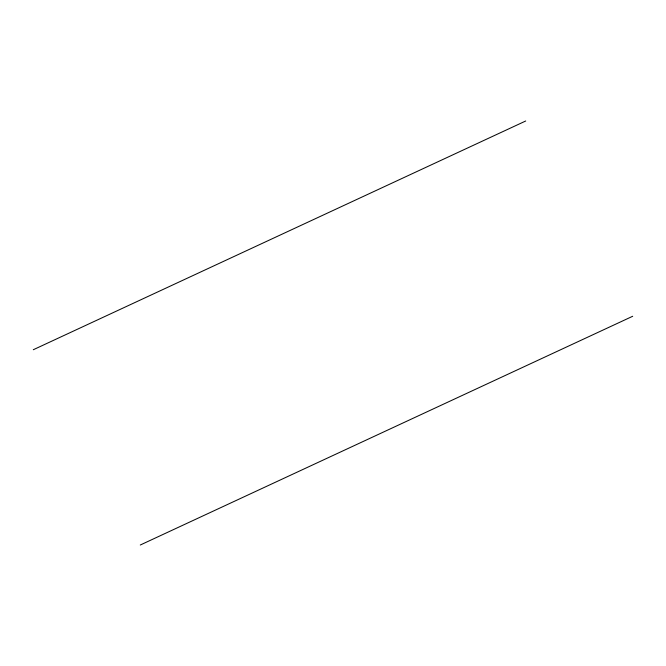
<?xml version="1.0" encoding="UTF-8"?>
<svg xmlns="http://www.w3.org/2000/svg" width="666" height="666" viewBox="0 0 666 666"><rect width="100%" height="100%" fill="white"/><g stroke="black" fill="none" stroke-linecap="round" stroke-linejoin="round"><path stroke-width="1" d="M33.3 349.733L525.715 120.987M140.285 545.013L632.7 316.267"/></g></svg>
